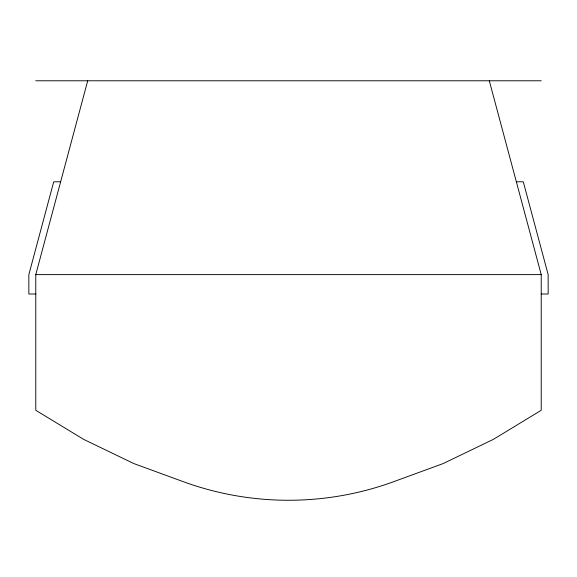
<?xml version="1.0" encoding="UTF-8"?>
<svg xmlns="http://www.w3.org/2000/svg" width="577" height="577" viewBox="0 0 577 577"><rect width="100%" height="100%" fill="white"/><g stroke="black" fill="none" stroke-linecap="round" stroke-linejoin="round"><path stroke-width="0.87" d="M489.296 80.78L541.226 274.616L541.226 410.305L493.277 439.414L443.172 463.562L391.336 482.545A307.332 307.332 0 0 1 185.664 482.545L133.828 463.562L83.723 439.414L35.774 410.305L35.774 274.616L87.704 80.78M35.774 80.78L541.226 80.78M60.643 181.784L53.719 181.784L28.85 274.616L28.85 294.003L35.774 294.003M516.357 181.784L523.281 181.784L548.15 274.616L548.15 294.003L541.226 294.003M35.774 274.616L541.226 274.616"/></g></svg>
